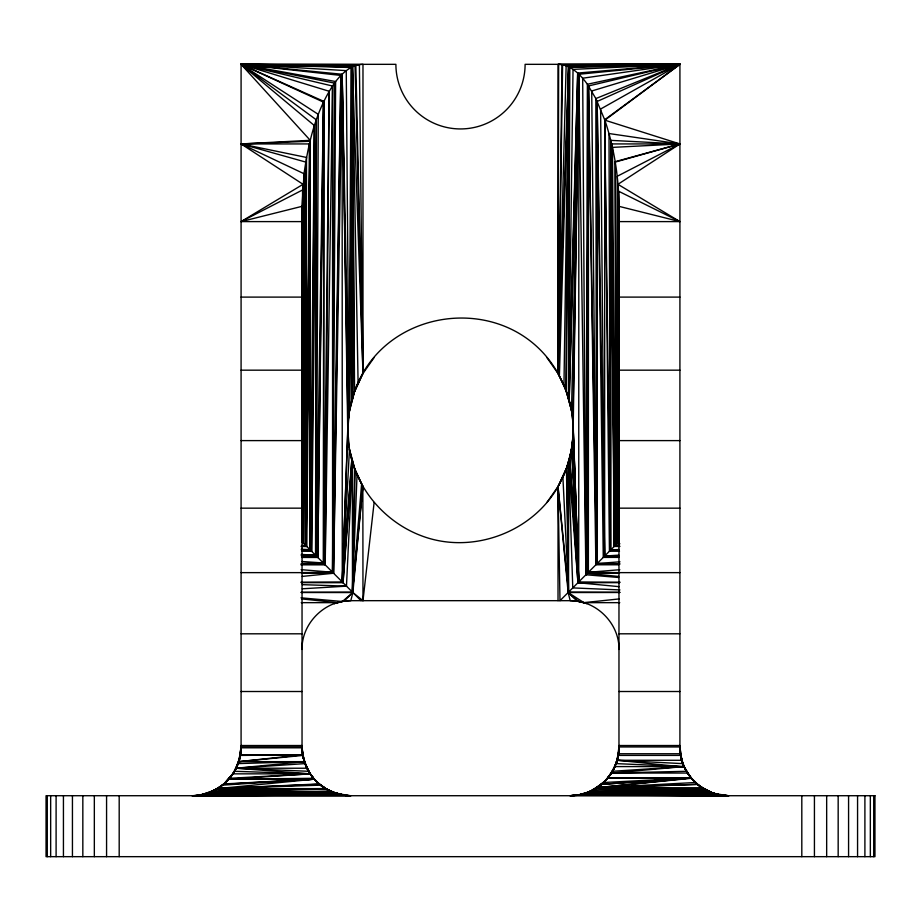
<?xml version="1.0" encoding="UTF-8"?>
<svg xmlns="http://www.w3.org/2000/svg" width="921" height="921" viewBox="0 0 921 921"><rect width="100%" height="100%" fill="white"/><g stroke="black" fill="none" stroke-linecap="round" stroke-linejoin="round"><path stroke-width="1.38" d="M303.642 543.321L304.045 173.735C308.558 141.512 316.456 108.425 335.624 81.532C342.313 73.024 351.477 64.424 362.978 64.332L362.978 373.419L354.55 391.46C347.862 409.972 346.054 430.188 349.45 449.575L349.462 449.609C356.013 488.66 384.966 522.299 421.933 535.976C471.667 554.661 531.82 532.845 558.022 486.633L566.899 467.338L571.538 449.609L573.023 437.245L578.849 74.256L679.917 64.332L679.917 746.954C679.341 773.007 702.585 796.366 728.672 795.721L716.688 794.846L719.531 794.835L723.273 795.422L580 794.719L570.203 795.721L578.676 794.973L728.672 795.721L716.676 794.858M301.466 545.52L305.784 545.451L305.807 162.096L241.083 143.941L310.227 140.314L310.227 549.906L301.766 550.056M301.363 549.837L309.974 549.653L310.227 140.314L241.083 64.332L395.892 64.332A64.608 64.608 0 0 0 460.5 128.94A64.608 64.608 0 0 0 525.108 64.332L679.917 64.332L604.844 120.167C614.203 147.878 618.774 177.12 618.97 206.339L618.97 746.954C619.58 773.064 596.244 796.285 570.203 795.721L577.928 795.099L585.008 793.418L713.867 793.418L710.137 791.945M302.03 563.422L323.283 562.961L323.824 101.391L241.083 64.332L241.083 746.954C241.716 773.11 218.323 796.262 192.328 795.721L204.025 794.927L194.17 795.686M301.731 551.265L311.609 551.288L314.36 125.567L241.083 64.332L352.409 66.911L352.398 398.298C378.266 304.678 510.269 288.538 558.022 373.419L563.963 385.197L568.602 398.217L571.538 410.444L572.908 421.139L578.722 581.957L620.052 582.21M558.022 600.676L558.022 486.633C572.977 460.707 576.822 428.898 569.19 400.025L578.849 74.256L578.722 581.957L569.685 458.163L571.86 447.733L578.722 581.957L572.908 421.139L578.849 74.256L585.917 574.762L618.67 577.49M619.833 572.632L588.369 572.309L588.473 85.964L679.917 64.332L604.694 119.776L604.625 556.054L618.831 556.296M619.557 564.285L596.566 564.113L597.153 101.448L679.917 64.332L558.022 64.332L558.022 373.419L568.602 66.899L679.917 64.332L600.619 109.035L604.625 556.054L618.831 555.133M619.983 563.871L597.142 563.537L597.153 101.448L604.625 556.054M619.902 543.758L617.047 543.632L617.933 184.315L679.917 143.941L610.715 140.36L610.439 550.24L618.947 550.355M617.922 542.757L617.933 184.315L679.917 221.604L618.97 221.604M618.521 191.188L618.739 541.939L618.97 206.339L679.917 221.604L618.521 191.188L618.498 542.181L617.933 184.315L617.312 543.367M241.083 143.941L306.509 157.445L305.784 545.451L309.387 143.929L241.083 143.941L304.045 173.735L303.078 542.757L303.067 184.315L241.083 143.941L309.951 141.27L306.152 545.831L301.915 545.877M301.213 555.616L315.535 555.213L316.352 119.857L241.083 64.332L359.397 64.62L362.978 373.419L354.55 391.46L349.14 412.309L342.151 74.267L241.083 64.332L318.263 114.342L316.364 556.042L302.157 556.284M585.917 574.762L587.379 84.26C580.552 74.797 571.089 64.861 558.644 64.343L558.022 373.419L566.15 65.805L679.917 64.332L595.841 98.582L596.566 564.113L588.473 85.964L585.917 574.762L582.694 78.216L679.917 64.332L591.719 91.006L596.566 564.113M618.67 576.465L587.345 573.334L588.473 85.964L595.887 564.792L618.67 564.78M351.315 401.89L352.409 66.911L362.978 373.419L355.84 65.472L241.083 64.332L323.444 102.104L317.791 557.458L302.157 557.435M303.711 543.39L305.807 162.096M301.121 572.597L332.573 572.252L332.55 86.021L241.083 64.332L346.25 70.618L349.14 412.309L351.005 67.532L241.083 64.332L329.131 91.26L325.182 564.861L300.948 564.826M559.404 375.872L568.602 66.899L566.392 391.483L571.538 410.444L578.849 74.256M349.14 412.309L352.409 66.911L358.096 382.825L354.101 392.703L352.409 66.911L349.462 410.444L354.55 391.46L352.409 66.911M619.499 551.23L609.437 551.242L604.694 119.776L610.439 550.24L609.011 133.533L679.917 143.941L615.286 162.073L617.047 543.632L617.254 176.268L679.917 143.941L604.844 120.167L595.841 98.582L587.379 84.26L679.917 64.332L577.686 73.058L568.602 398.217L568.602 66.899L565.874 389.894L571.538 410.444M305.784 545.451L309.951 141.27M306.152 545.831L310.227 140.314L306.843 546.51L301.121 546.51M310.227 549.906L314.36 125.567M311.609 551.288L316.352 119.857L316.364 556.042L323.444 102.104M301.017 563.859L323.847 563.525L329.131 91.26M317.791 557.458L323.824 101.391L323.847 563.525M362.978 373.419L355.022 65.736L241.083 64.332L340.851 75.43L333.575 573.253L302.272 576.408M546.878 357.544L558.149 373.65L566.45 391.46L563.963 385.197L568.602 66.899M325.182 564.861L332.55 86.021M340.851 75.43L332.573 572.252L301.121 569.673M300.937 582.21L342.267 581.945L347.977 422.808L342.151 74.267L333.575 573.253L302.272 573.253M301.063 592.295L352.467 592.145L354.608 468.57L349.462 449.609L347.747 430.026L349.462 410.444L347.977 422.808M573.023 437.245L571.469 449.586L578.722 581.957L573.207 426.711M301.282 592.514L352.87 592.548L362.978 600.676L362.851 486.403L354.55 468.593L362.851 486.403L352.467 592.145L355.126 470.159L349.462 449.609L342.267 581.945L342.151 74.267L347.793 433.342M569.19 400.025L577.686 73.058M361.596 484.181L352.467 592.145L357.037 474.856M302.318 588.795L346.469 586.147L352.398 461.835L352.467 592.145M201.929 794.765L212.256 791.461L217.644 788.629L314.211 779.189L310.124 773.847L233.001 773.847L238.965 761.183L241.083 746.954L302.03 746.954C301.961 764.522 312.127 781.71 327.715 789.861M681.252 757.902L679.917 746.954L681.77 760.286L684.291 767.043L617.105 760.286L618.97 746.954L679.917 746.954C679.399 772.638 701.929 795.686 727.602 795.709L713.407 793.269L701.422 787.397M585.008 793.418L580 794.719L718.875 794.719L713.407 793.269L720.21 794.973L712.002 792.774L704.289 789.182L697.358 784.278L691.326 778.303L686.444 771.338L682.852 763.636L680.389 753.746L618.498 753.746L618.97 746.954C618.947 760.297 613.271 773.375 603.577 782.516L691.061 777.98L695.309 782.516L596.923 787.743L713.867 793.418L586.861 792.716L578.664 794.938L570.203 795.721M301.386 582.648L343.026 582.705L351.81 460.016L349.45 449.575M343.026 582.705L352.398 461.835M351.81 460.016L342.267 581.945L347.85 430.026M618.498 753.746L618.935 748.128M240.68 753.228L238.965 761.183L236.202 768.229L306.923 768.229L302.675 754.806L240.45 754.806L241.083 746.954L240.3 755.611L236.202 768.229L310.124 773.847L304.16 761.183L302.042 747.806L302.03 206.339L304.045 173.735M240.45 754.806L241.014 748.117L240.3 755.611L241.083 746.954L238.815 761.655L304.298 761.655L302.859 755.404L304.978 763.636L308.57 771.338L313.439 778.303L319.449 784.312L324.952 788.307L333.506 792.555L344.466 795.307L350.797 795.721C341.91 795.675 333.103 793.165 325.47 788.629L217.644 788.629C229.513 781.445 237.906 769.07 240.346 755.427L302.675 754.806L302.042 747.806L241.083 747.806M302.03 649.443C301.558 623.39 324.768 600.204 350.797 600.676L570.203 600.676C596.186 600.216 619.465 623.379 618.97 649.443M362.851 486.403L352.87 592.548L350.797 600.676L342.324 601.425L334.116 603.623L342.347 601.517L352.87 592.548L343.959 601.16L342.347 601.517L300.983 597.821M362.978 600.676L374.122 502.498M717.24 795.214L728.672 795.721L580 794.719C601.378 790.667 617.991 770.727 618.912 749.291C618.106 769.875 603.025 788.813 583.074 793.994L588.738 791.945L577.928 795.099M618.567 753.228L616.022 763.636L617.634 757.902L617.105 760.286L682.852 763.636L680.32 753.228L679.917 746.954M586.884 603.623L578.653 601.505L568.153 592.525L558.022 486.633L566.45 468.593L568.602 461.755L577.962 582.717L619.027 586.654M328.785 790.471L319.518 784.232L313.439 778.303L228.903 779.189L310.124 773.847L308.65 771.291L236.202 768.229L304.298 761.655L303.354 757.902L304.978 763.636L302.779 755.427L238.815 761.655L239.771 757.902L234.556 771.338L228.903 779.189L314.211 779.189L222.629 785.153M238.148 763.636L240.3 755.416M616.022 763.636L617.381 759.307M239.495 759.307L238.044 763.601L304.298 761.655M343.073 795.099L330.858 791.461L207.202 793.395L334.15 792.67L344.466 795.307M614.848 766.583L616.84 761.183L612.43 771.338L614.848 766.583L684.038 766.583L691.061 777.98L596.923 787.743L712.025 792.716L702.504 788.019M219.325 787.536L212.256 791.461L330.858 791.461L333.506 792.555L325.435 788.606L334.116 792.774L349.047 795.686M616.61 761.932L615.919 763.601L684.038 766.583C688.263 775.954 695.562 784.128 704.358 789.09M236.444 767.723L233.001 773.847M232.898 773.916L223.665 784.301L212.256 791.461L326.437 789.136C316.041 783.195 308.132 773.295 304.39 761.932M582.843 794.017C596.647 790.23 608.574 780.168 614.583 767.17M593.205 789.953L594.552 789.113L713.867 793.418L592.007 790.575L588.554 792.129L601.367 784.462L691.061 777.98L607.538 778.28L614.319 767.723M681.77 760.286C679.675 762.404 700.167 791.081 687.492 773.053L611.406 773.03L684.038 766.583L681.77 760.286L617.105 760.286M362.851 373.65L374.122 357.544M546.878 502.498L558.149 486.403M610.773 773.905L607.561 778.303L609.829 775.24M226.75 781.422L233.508 773.053L236.743 767.066L234.464 771.28L310.124 773.847L304.16 761.183L304.978 763.636M225.806 782.309L223.665 784.301L233.508 773.053L224.091 783.944L314.211 779.189L223.665 784.301C214.869 791.473 203.725 795.767 192.328 795.721L350.797 795.721L342.324 794.973L192.328 795.721L335.923 793.395L346.261 795.502M223.665 784.301L231.931 775.217M230.342 777.485L226.082 782.148L217.644 788.629L320.485 785.153L326.437 789.147L338.157 794.017L335.923 793.395L207.202 793.395M608.228 777.485L603.577 782.516M618.97 541.709L559.991 600.676L558.022 486.633L568.556 592.122L619.948 592.284M602.76 783.264L593.308 789.896L604.59 781.376M310.216 773.916L313.439 778.303L309.606 773.053L313.439 778.303L311.194 775.217M601.54 784.301L603.969 782.148L601.551 784.312L691.061 777.98L607.825 777.98M596.048 788.307L596.278 789.147L596.405 788.065L594.575 789.17L603.727 782.343M216.642 789.09L224.874 783.264M336.591 794.696L337.627 793.902L331.376 791.68M593.769 789.642L594.552 789.113M597.165 787.455L594.586 789.182L599.203 786.154M212.256 791.461L325.47 788.629L216.665 789.113L218.473 787.962M216.677 789.136L221.328 786.154M219.578 787.397L207.593 793.269L196.864 795.502M332.239 791.991L342.324 794.973L192.328 795.721L335.923 793.395L201.342 794.881L210.863 791.933M208.975 792.705L215.376 789.93L200.79 794.973L203.656 794.984M592.007 790.575L586.861 792.705L589.808 791.6L713.867 793.418M618.716 546.245L614.445 546.234L611.613 143.929L679.917 143.941L615.216 161.659L615.182 545.497L619.499 545.554M335.923 793.395L200.79 794.95L204.646 794.777M618.141 755.404L680.746 755.404L682.852 763.636M204.013 794.927L199.443 795.191L203.748 795.214M200.79 794.95L204.324 794.846L201.469 794.846M238.815 761.655L302.675 754.806L302.03 746.954L302.756 755.335L302.433 753.228M619.234 598.915L583.949 602.656L577.26 601.194L568.153 592.525L619.741 592.502M571.953 795.686L578.676 794.973L586.884 792.774L584.409 794.662L583.373 793.902M596.923 787.743L701.952 787.743L697.508 784.462L596.923 787.743L704.335 789.113L697.358 784.278L596.923 787.743L706.868 790.575L709.066 791.6L596.923 787.743L691.337 778.28L688.114 773.905M588.369 572.309L619.833 569.719M597.142 563.537L619.983 561.81M236.202 768.229L305.07 763.601L303.619 759.307M612.361 771.303L684.038 766.583M229.674 778.303L310.124 773.847M679.917 143.941L612.465 147.383L615.182 545.497L611.613 143.929M614.445 546.234L610.715 140.36L610.761 549.918L619.223 549.492M611.406 773.03L686.548 771.291M209.009 792.774L330.858 791.461M192.328 795.721L341.196 794.765M716.987 794.927L728.672 795.721L575.602 795.422M717.344 794.973L720.21 794.95L718.691 794.685M716.365 794.8L720.21 794.973L580 794.719M618.877 557.389L603.267 557.412L597.153 101.448M619.603 582.659L577.962 582.717L569.685 458.163L566.45 468.593L568.556 592.122L562.904 477.228L566.899 467.338L568.556 592.122L568.602 461.755L572.77 587.909L619.914 589.924M302.03 221.604L241.083 221.604L303.067 184.315L302.387 542.066L302.549 189.968L241.083 221.604L302.03 206.339L302.238 541.905M241.083 297.103L302.03 297.103M618.97 297.103L679.917 297.103M241.083 370.173L302.03 370.173M618.97 370.173L679.917 370.173M241.083 440.606L302.03 440.606M618.97 440.606L679.917 440.606M241.083 508.162L302.03 508.162M618.97 508.162L679.917 508.162M619.925 546.464L614.215 546.464L610.715 140.36M241.083 572.632L302.03 572.632M618.97 572.632L679.917 572.632M587.345 573.334L618.67 573.311M301.236 602.656L337.051 602.656L301.766 598.915M619.764 602.656L583.949 602.656L568.153 592.525L570.203 600.676L578.676 601.425M241.083 633.809L302.03 633.809M618.97 633.809L679.917 633.809M241.083 691.51L302.03 691.51M618.97 691.51L679.917 691.51M241.083 745.526L302.03 745.526M618.97 745.526L679.917 745.526M610.761 549.918L619.223 550.067M302.318 584.651L346.469 586.147M301.363 549.25L309.974 549.653M301.213 554.43L315.535 555.213M302.03 561.499L323.283 562.961M338.56 794.155L334.15 792.67L338.122 794.04M710.736 792.175L712.025 792.716L699.672 786.154L690.658 777.485L691.337 778.28M324.595 788.065L334.116 792.774M699.672 786.154L704.335 789.113L701.721 787.455M312.772 777.485L317.031 782.148L326.437 789.147L318.24 783.264M321.797 786.154L326.414 789.182M696.126 783.264L697.393 784.232L694.296 781.376M317.031 782.148L319.449 784.312L313.601 778.487L319.023 783.944L217.644 788.629L319.46 784.301L317.308 782.309M695.159 782.343L697.335 784.301L695.309 782.516M302.03 541.709L361.009 600.676M309.606 773.053L313.439 778.303M306.417 767.17L308.662 771.28M306.681 767.723L308.57 771.338M684.303 767.17L686.444 771.338M558.149 373.65L563.963 385.197M681.505 759.307L682.035 761.183M680.32 753.228L680.654 755.427M302.088 749.291L302.779 755.427M873.718 795.721L873.718 856.668M870.333 795.721L870.333 856.668M864.9 795.721L864.9 856.668M857.566 795.721L857.566 856.668M848.575 795.721L848.575 856.668M838.168 795.721L838.168 856.668M826.667 795.721L826.667 856.668M814.429 795.721L814.429 856.668M801.811 795.721L801.811 856.668M119.189 795.721L119.189 856.668M106.571 795.721L106.571 856.668M94.333 795.721L94.333 856.668M82.832 795.721L82.832 856.668M72.437 795.721L72.437 856.668M63.434 795.721L63.434 856.668M56.1 795.721L56.1 856.668M50.667 795.721L50.667 856.668M47.282 795.721L47.282 856.668M334.45 83.097L332.573 572.252L335.624 81.532L241.083 64.332L334.45 83.097M569.823 67.44L568.602 398.217L573.035 69.386L679.917 64.332L562.006 64.689L558.022 373.419L562.593 64.804L679.917 64.332L569.823 67.44M874.95 795.721L46.05 795.721L46.05 856.668L874.95 856.668L874.95 795.721"/></g></svg>
